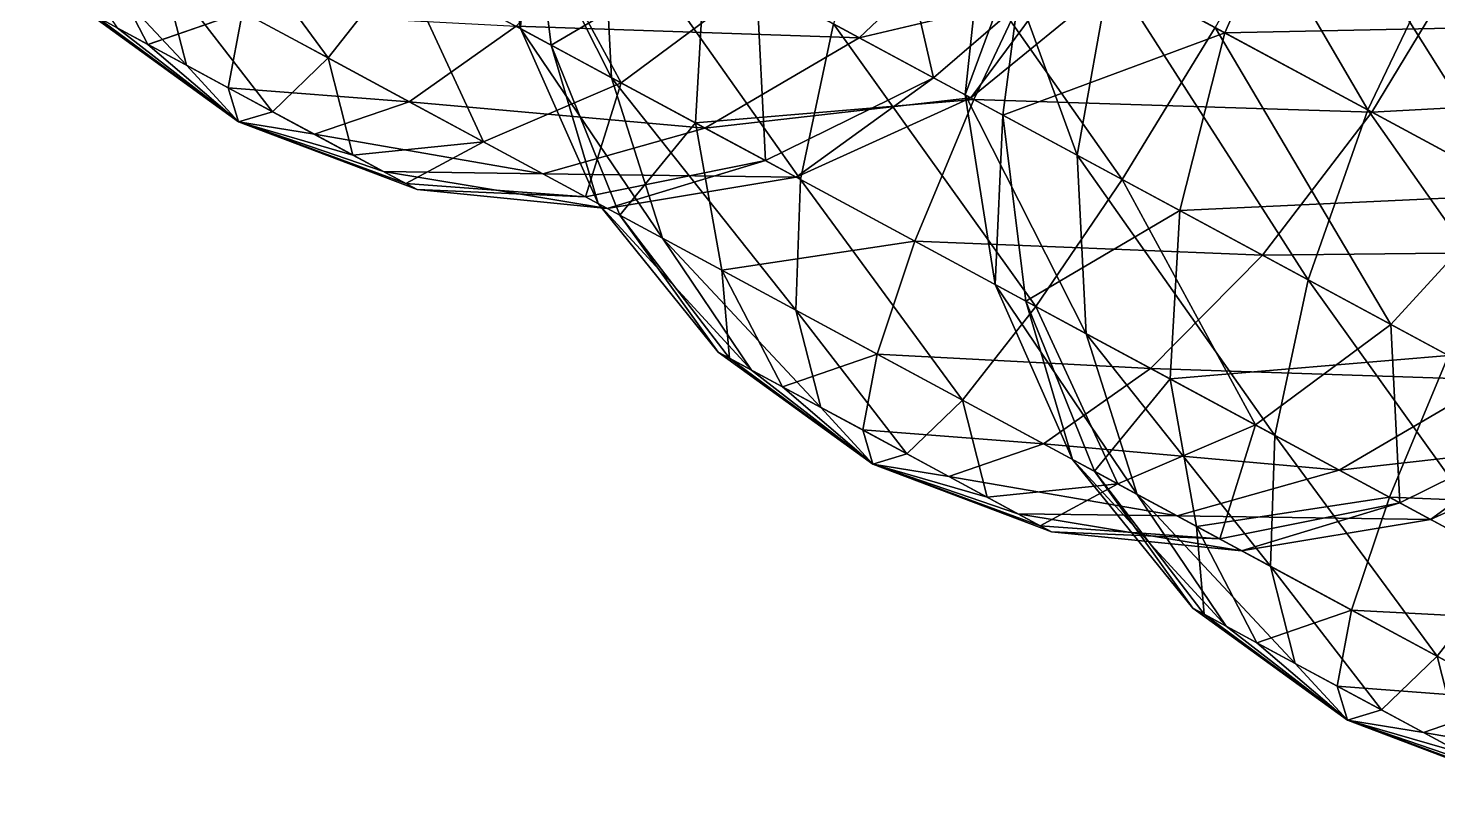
# Model space of a CAD drawing. Header units: metres. Extents: x -386 to 289, y -317 to 299.
# Drawn here: x -211.2 to -153.9, y -191.4 to -160.5 of the extents above; entities that cross this region are included whole.
import ezdxf

# ---------------------------------------------------------------- set-up
doc = ezdxf.new("R2010")
doc.units = ezdxf.units.M

msp = doc.modelspace()

# ---------------------------------------------------------------- linework, layer by layer
for points in [[(-155.53485, -146.76028, -181.12003), (-159.1033, -153.65758, -180.10672), (-146.48384, -160.46667, -186.06824), (-146.48373, -160.46657, -186.06813)], [(-155.53485, -146.76028, -181.12003), (-146.48384, -160.46667, -186.06824), (-143.34538, -153.33736, -186.8784), (-143.34528, -153.33725, -186.8783)], [(-164.2082, -150.9031, -359.83356), (-167.18227, -158.12114, -360.4569), (-156.69873, -163.77774, -351.34106), (-156.69862, -163.77763, -351.34097)], [(-164.2082, -150.9031, -359.83356), (-156.69873, -163.77774, -351.34106), (-153.35486, -156.75926, -350.39615), (-153.35475, -156.75916, -350.39606)], [(-205.57718, -152.68582, -621.9078), (-205.75519, -158.00706, -627.6511), (-198.97917, -161.66321, -626.64777), (-198.97906, -161.6631, -626.64764)], [(-205.57718, -152.68582, -621.9078), (-198.97917, -161.66321, -626.64777), (-195.99445, -157.85638, -620.4888), (-195.99434, -157.85628, -620.48865)], [(-192.49097, -152.6868, -615.7628), (-195.99445, -157.85638, -620.4888), (-187.07114, -162.67114, -624.7042), (-187.07103, -162.67104, -624.7041)], [(-192.49097, -152.6868, -615.7628), (-187.07114, -162.67114, -624.7042), (-181.5622, -158.58365, -620.92566), (-181.56209, -158.58354, -620.92554)], [(-190.84222, -153.57642, -219.75589), (-191.16298, -160.4633, -207.04851), (-192.37173, -152.75114, -206.42003), (-192.37163, -152.75104, -206.41992)], [(-192.37173, -152.75114, -206.42003), (-191.16298, -160.4633, -207.04851), (-187.45312, -162.46503, -196.9091), (-187.45302, -162.46492, -196.909)], [(-192.37173, -152.75114, -206.42003), (-187.45312, -162.46503, -196.9091), (-187.82812, -155.20274, -194.00186), (-187.82802, -155.20264, -194.00175)], [(-190.84222, -153.57642, -219.75589), (-189.91414, -161.13713, -217.9372), (-191.16298, -160.4633, -207.04851), (-191.16287, -160.4632, -207.0484)], [(-183.64944, -157.45743, -230.43611), (-189.91414, -161.13713, -217.9372), (-190.84222, -153.57642, -219.75589), (-190.84212, -153.57631, -219.75578)], [(-176.51802, -153.08386, -618.55035), (-181.5622, -158.58365, -620.92566), (-174.3694, -162.46468, -631.60583), (-174.3693, -162.46457, -631.6057)], [(-175.9992, -153.36378, -183.05844), (-178.42885, -160.27432, -185.82883), (-166.69244, -166.60693, -184.09088), (-166.69234, -166.60683, -184.09077)], [(-176.51802, -153.08386, -618.55035), (-174.3694, -162.46468, -631.60583), (-168.49551, -157.41257, -630.4626), (-168.4954, -157.41246, -630.46246)], [(-175.9992, -153.36378, -183.05844), (-166.69244, -166.60693, -184.09088), (-162.90897, -160.42691, -181.12003), (-162.90886, -160.4268, -181.11992)], [(-159.38309, -153.5066, -401.9042), (-162.52156, -160.63593, -401.09402), (-170.54407, -156.3072, -389.1818), (-170.54396, -156.3071, -389.1817)], [(-146.76363, -160.3157, -407.86572), (-162.52156, -160.63593, -401.09402), (-159.38309, -153.5066, -401.9042), (-159.38298, -153.5065, -401.9041)], [(-159.1033, -153.65758, -180.10672), (-162.90897, -160.42691, -181.12003), (-150.7195, -167.004, -186.8784), (-150.71939, -167.00389, -186.8783)], [(-159.1033, -153.65758, -180.10672), (-150.7195, -167.004, -186.8784), (-146.48384, -160.46667, -186.06824), (-146.48373, -160.46657, -186.06813)], [(-211.18185, -155.07898, -632.3699), (-207.5583, -160.4396, -636.78204), (-204.74925, -161.95529, -634.3394), (-204.74915, -161.95518, -634.3393)], [(-211.18185, -155.07898, -632.3699), (-204.74925, -161.95529, -634.3394), (-205.75519, -158.00706, -627.6511), (-205.75508, -158.00696, -627.651)], [(-187.82812, -155.20274, -194.00186), (-187.45312, -162.46503, -196.9091), (-179.77866, -166.60596, -190.23586), (-179.77855, -166.60585, -190.23575)], [(-187.82812, -155.20274, -194.00186), (-179.77866, -166.60596, -190.23586), (-178.42885, -160.27432, -185.82883), (-178.42874, -160.27422, -185.82872)], [(-177.38351, -160.83835, -657.3599), (-191.33374, -160.37115, -661.1259), (-186.78279, -155.76677, -665.53296), (-186.78268, -155.76666, -665.53284)], [(-171.85732, -155.59863, -659.1875), (-177.38351, -160.83835, -657.3599), (-186.78279, -155.76677, -665.53296), (-186.78268, -155.76666, -665.53284)], [(-166.78957, -158.33304, -645.3368), (-177.38351, -160.83835, -657.3599), (-171.85732, -155.59863, -659.1875), (-171.85721, -155.59853, -659.1874)], [(-170.54407, -156.3072, -389.1818), (-173.07126, -163.1651, -374.70264), (-172.25002, -155.38673, -374.30756), (-172.24991, -155.38663, -374.30746)], [(-172.25002, -155.38673, -374.30756), (-173.07126, -163.1651, -374.70264), (-168.52765, -165.6167, -362.2845), (-168.52754, -165.6166, -362.2844)], [(-172.25002, -155.38673, -374.30756), (-168.52765, -165.6167, -362.2845), (-167.18227, -158.12114, -360.4569), (-167.18216, -158.12103, -360.45682)], [(-202.45956, -159.78528, -656.3859), (-206.30946, -161.11343, -647.6707), (-208.7693, -156.38074, -653.4052), (-208.7692, -156.38063, -653.4051)], [(-208.7693, -156.38074, -653.4052), (-206.30946, -161.11343, -647.6707), (-208.45909, -159.95355, -644.4788), (-208.45898, -159.95345, -644.4787)], [(-170.54407, -156.3072, -389.1818), (-171.54175, -163.99037, -388.0385), (-173.07126, -163.1651, -374.70264), (-173.07115, -163.165, -374.70255)], [(-162.52156, -160.63593, -401.09402), (-171.54175, -163.99037, -388.0385), (-170.54407, -156.3072, -389.1818), (-170.54396, -156.3071, -389.1817)], [(-169.63257, -156.79904, -238.5698), (-172.72067, -163.35428, -235.59894), (-183.64944, -157.45743, -230.43611), (-183.64934, -157.45732, -230.436)], [(-156.54231, -163.86217, -236.63138), (-172.72067, -163.35428, -235.59894), (-169.63257, -156.79904, -238.5698), (-169.63246, -156.79893, -238.56969)], [(-152.51207, -157.21402, -237.5763), (-156.54231, -163.86217, -236.63138), (-169.63257, -156.79904, -238.5698), (-169.63246, -156.79893, -238.56969)], [(-153.35486, -156.75926, -350.39615), (-156.69873, -163.77774, -351.34106), (-143.60849, -170.84087, -349.40265), (-143.60838, -170.84076, -349.40256)], [(-183.64944, -157.45743, -230.43611), (-184.04126, -164.30597, -226.65756), (-189.91414, -161.13713, -217.9372), (-189.91403, -161.13702, -217.93709)], [(-172.72067, -163.35428, -235.59894), (-184.04126, -164.30597, -226.65756), (-183.64944, -157.45743, -230.43611), (-183.64934, -157.45732, -230.436)], [(-183.64944, -157.45743, -230.43611), (-183.64944, -157.45743, -230.43611), (-172.72067, -163.35428, -235.59894), (-172.72057, -163.35417, -235.59883)], [(-168.49551, -157.41257, -630.4626), (-174.3694, -162.46468, -631.60583), (-172.8399, -163.28995, -644.9417), (-172.8398, -163.28984, -644.9416)], [(-168.49551, -157.41257, -630.4626), (-172.8399, -163.28995, -644.9417), (-166.78957, -158.33304, -645.3368), (-166.78946, -158.33293, -645.3367)], [(-141.65874, -163.07018, -228.13889), (-156.54231, -163.86217, -236.63138), (-152.51207, -157.21402, -237.5763), (-152.51196, -157.21391, -237.57619)], [(-205.75519, -158.00706, -627.6511), (-204.74925, -161.95529, -634.3394), (-201.24173, -163.84784, -633.82), (-201.24162, -163.84773, -633.8199)], [(-205.75519, -158.00706, -627.6511), (-201.24173, -163.84784, -633.82), (-198.97917, -161.66321, -626.64777), (-198.97906, -161.6631, -626.64764)], [(-195.99445, -157.85638, -620.4888), (-198.97917, -161.66321, -626.64777), (-192.66943, -165.06775, -629.62854), (-192.66933, -165.06764, -629.6284)], [(-195.99445, -157.85638, -620.4888), (-192.66943, -165.06775, -629.62854), (-187.07114, -162.67114, -624.7042), (-187.07103, -162.67104, -624.7041)], [(-167.18227, -158.12114, -360.4569), (-168.52765, -165.6167, -362.2845), (-159.12837, -170.68828, -354.11145), (-159.12827, -170.68817, -354.11136)], [(-167.18227, -158.12114, -360.4569), (-159.12837, -170.68828, -354.11145), (-156.69873, -163.77774, -351.34106), (-156.69862, -163.77763, -351.34097)], [(-181.5622, -158.58365, -620.92566), (-187.07114, -162.67114, -624.7042), (-181.19826, -165.83997, -633.42456), (-181.19815, -165.83986, -633.42444)], [(-181.5622, -158.58365, -620.92566), (-181.19826, -165.83997, -633.42456), (-174.3694, -162.46468, -631.60583), (-174.3693, -162.46457, -631.6057)], [(-166.78957, -158.33304, -645.3368), (-172.8399, -163.28995, -644.9417), (-177.38351, -160.83835, -657.3599), (-177.3834, -160.83824, -657.3598)], [(-208.45909, -159.95355, -644.4788), (-202.62793, -164.26143, -641.51685), (-208.9162, -159.70692, -640.4933), (-208.91609, -159.70682, -640.49316)], [(-208.9162, -159.70692, -640.4933), (-202.62793, -164.26143, -641.51685), (-207.5583, -160.4396, -636.78204), (-207.5582, -160.4395, -636.7819)], [(-202.45956, -159.78528, -656.3859), (-203.0433, -162.87576, -649.2137), (-206.30946, -161.11343, -647.6707), (-206.30936, -161.11333, -647.6706)], [(-195.68355, -163.44142, -655.38257), (-203.0433, -162.87576, -649.2137), (-202.45956, -159.78528, -656.3859), (-202.45946, -159.78517, -656.3858)], [(-191.33374, -160.37115, -661.1259), (-195.68355, -163.44142, -655.38257), (-202.45956, -159.78528, -656.3859), (-202.45946, -159.78517, -656.3858)], [(-206.30946, -161.11343, -647.6707), (-202.62793, -164.26143, -641.51685), (-208.45909, -159.95355, -644.4788), (-208.45898, -159.95345, -644.4787)], [(-207.5583, -160.4396, -636.78204), (-202.62793, -164.26143, -641.51685), (-204.74925, -161.95529, -634.3394), (-204.74915, -161.95518, -634.3393)], [(-183.65927, -164.51208, -654.45264), (-195.68355, -163.44142, -655.38257), (-191.33374, -160.37115, -661.1259), (-191.33363, -160.37105, -661.1258)], [(-177.38351, -160.83835, -657.3599), (-183.65927, -164.51208, -654.45264), (-191.33374, -160.37115, -661.1259), (-191.33363, -160.37105, -661.1258)], [(-189.91414, -161.13713, -217.9372), (-188.00659, -167.5837, -207.86755), (-191.16298, -160.4633, -207.04851), (-191.16287, -160.4632, -207.0484)], [(-191.16298, -160.4633, -207.04851), (-188.00659, -167.5837, -207.86755), (-185.38333, -168.99911, -200.69792), (-185.38322, -168.99901, -200.69781)], [(-191.16298, -160.4633, -207.04851), (-185.38333, -168.99911, -200.69792), (-187.45312, -162.46503, -196.9091), (-187.45302, -162.46492, -196.909)], [(-178.42885, -160.27432, -185.82883), (-179.77866, -166.60596, -190.23586), (-170.19592, -171.77652, -188.81683), (-170.19582, -171.77641, -188.81673)], [(-178.42885, -160.27432, -185.82883), (-170.19592, -171.77652, -188.81683), (-166.69244, -166.60693, -184.09088), (-166.69234, -166.60683, -184.09077)], [(-162.90897, -160.42691, -181.12003), (-166.69244, -166.60693, -184.09088), (-155.76367, -172.50378, -189.25371), (-155.76357, -172.50368, -189.2536)], [(-162.90897, -160.42691, -181.12003), (-155.76367, -172.50378, -189.25371), (-150.7195, -167.004, -186.8784), (-150.71939, -167.00389, -186.8783)], [(-146.76363, -160.3157, -407.86572), (-150.33209, -167.213, -406.85242), (-162.52156, -160.63593, -401.09402), (-162.52145, -160.63582, -401.09393)], [(-172.8399, -163.28995, -644.9417), (-183.65927, -164.51208, -654.45264), (-177.38351, -160.83835, -657.3599), (-177.3834, -160.83824, -657.3598)], [(-162.52156, -160.63593, -401.09402), (-164.34897, -167.87138, -398.71875), (-171.54175, -163.99037, -388.0385), (-171.54164, -163.99026, -388.03842)], [(-150.33209, -167.213, -406.85242), (-164.34897, -167.87138, -398.71875), (-162.52156, -160.63593, -401.09402), (-162.52145, -160.63582, -401.09393)], [(-162.52156, -160.63593, -401.09402), (-162.52156, -160.63593, -401.09402), (-150.33209, -167.213, -406.85242), (-150.33199, -167.21289, -406.85233)], [(-203.0433, -162.87576, -649.2137), (-202.62793, -164.26143, -641.51685), (-206.30946, -161.11343, -647.6707), (-206.30936, -161.11333, -647.6706)], [(-184.04126, -164.30597, -226.65756), (-187.12354, -168.06017, -215.56702), (-189.91414, -161.13713, -217.9372), (-189.91403, -161.13702, -217.93709)], [(-189.91414, -161.13713, -217.9372), (-187.12354, -168.06017, -215.56702), (-188.00659, -167.5837, -207.86755), (-188.00648, -167.58359, -207.86745)], [(-204.74925, -161.95529, -634.3394), (-202.62793, -164.26143, -641.51685), (-201.24173, -163.84784, -633.82), (-201.24162, -163.84773, -633.8199)], [(-198.97917, -161.66321, -626.64777), (-201.24173, -163.84784, -633.82), (-197.97557, -165.61017, -635.363), (-197.97546, -165.61006, -635.36285)], [(-198.97917, -161.66321, -626.64777), (-197.97557, -165.61017, -635.363), (-192.66943, -165.06775, -629.62854), (-192.66933, -165.06764, -629.6284)], [(-187.07114, -162.67114, -624.7042), (-192.66943, -165.06775, -629.62854), (-188.51668, -167.30846, -635.79474), (-188.51657, -167.30835, -635.7946)], [(-187.07114, -162.67114, -624.7042), (-188.51668, -167.30846, -635.79474), (-181.19826, -165.83997, -633.42456), (-181.19815, -165.83986, -633.42444)], [(-187.45312, -162.46503, -196.9091), (-185.38333, -168.99911, -200.69792), (-179.95667, -171.9272, -195.97922), (-179.95656, -171.9271, -195.97911)], [(-187.45312, -162.46503, -196.9091), (-179.95667, -171.9272, -195.97922), (-179.77866, -166.60596, -190.23586), (-179.77855, -166.60585, -190.23575)], [(-174.3694, -162.46468, -631.60583), (-181.19826, -165.83997, -633.42456), (-179.94942, -166.51381, -644.31323), (-179.94931, -166.5137, -644.3131)], [(-174.3694, -162.46468, -631.60583), (-179.94942, -166.51381, -644.31323), (-172.8399, -163.28995, -644.9417), (-172.8398, -163.28984, -644.9416)], [(-199.53578, -164.76831, -648.6943), (-202.62793, -164.26143, -641.51685), (-203.0433, -162.87576, -649.2137), (-203.0432, -162.87566, -649.21356)], [(-195.68355, -163.44142, -655.38257), (-199.53578, -164.76831, -648.6943), (-203.0433, -162.87576, -649.2137), (-203.0432, -162.87566, -649.21356)], [(-172.72067, -163.35428, -235.59894), (-175.11795, -169.12073, -230.87299), (-184.04126, -164.30597, -226.65756), (-184.04115, -164.30586, -226.65746)], [(-172.8399, -163.28995, -644.9417), (-179.94942, -166.51381, -644.31323), (-183.65927, -164.51208, -654.45264), (-183.65916, -164.51198, -654.4525)], [(-160.98427, -169.6869, -233.861), (-175.11795, -169.12073, -230.87299), (-172.72067, -163.35428, -235.59894), (-172.72057, -163.35417, -235.59883)], [(-171.54175, -163.99037, -388.0385), (-171.8625, -170.87726, -375.33112), (-173.07126, -163.1651, -374.70264), (-173.07115, -163.165, -374.70255)], [(-173.07126, -163.1651, -374.70264), (-171.8625, -170.87726, -375.33112), (-168.15265, -172.87898, -365.19174), (-168.15254, -172.87888, -365.19165)], [(-173.07126, -163.1651, -374.70264), (-168.15265, -172.87898, -365.19174), (-168.52765, -165.6167, -362.2845), (-168.52754, -165.6166, -362.2844)], [(-156.54231, -163.86217, -236.63138), (-160.98427, -169.6869, -233.861), (-172.72067, -163.35428, -235.59894), (-172.72057, -163.35417, -235.59883)], [(-141.65874, -163.07018, -228.13889), (-146.05879, -169.51877, -227.51553), (-156.54231, -163.86217, -236.63138), (-156.5422, -163.86206, -236.63127)], [(-201.24173, -163.84784, -633.82), (-202.62793, -164.26143, -641.51685), (-197.97557, -165.61017, -635.363), (-197.97546, -165.61006, -635.36285)], [(-190.25688, -166.36949, -650.6638), (-199.53578, -164.76831, -648.6943), (-195.68355, -163.44142, -655.38257), (-195.68344, -163.44131, -655.38245)], [(-183.65927, -164.51208, -654.45264), (-190.25688, -166.36949, -650.6638), (-195.68355, -163.44142, -655.38257), (-195.68344, -163.44131, -655.38245)], [(-146.05879, -169.51877, -227.51553), (-160.98427, -169.6869, -233.861), (-156.54231, -163.86217, -236.63138), (-156.5422, -163.86206, -236.63127)], [(-156.69873, -163.77774, -351.34106), (-159.12837, -170.68828, -354.11145), (-147.39197, -177.02089, -352.3735), (-147.39186, -177.02078, -352.3734)], [(-156.69873, -163.77774, -351.34106), (-147.39197, -177.02089, -352.3735), (-143.60849, -170.84087, -349.40265), (-143.60838, -170.84076, -349.40256)], [(-197.97557, -165.61017, -635.363), (-202.62793, -164.26143, -641.51685), (-195.82594, -166.77005, -638.5549), (-195.82584, -166.76994, -638.55475)], [(-195.82594, -166.77005, -638.5549), (-202.62793, -164.26143, -641.51685), (-195.36884, -167.01668, -642.5404), (-195.36873, -167.01657, -642.5403)], [(-195.36884, -167.01668, -642.5404), (-202.62793, -164.26143, -641.51685), (-196.72673, -166.284, -646.25165), (-196.72662, -166.28389, -646.2515)], [(-196.72673, -166.284, -646.25165), (-202.62793, -164.26143, -641.51685), (-199.53578, -164.76831, -648.6943), (-199.53568, -164.7682, -648.69415)], [(-179.94942, -166.51381, -644.31323), (-190.25688, -166.36949, -650.6638), (-183.65927, -164.51208, -654.45264), (-183.65916, -164.51198, -654.4525)], [(-184.04126, -164.30597, -226.65756), (-182.97078, -170.30087, -221.73325), (-187.12354, -168.06017, -215.56702), (-187.12343, -168.06006, -215.56691)], [(-175.11795, -169.12073, -230.87299), (-182.97078, -170.30087, -221.73325), (-184.04126, -164.30597, -226.65756), (-184.04115, -164.30586, -226.65746)], [(-184.04126, -164.30597, -226.65756), (-184.04126, -164.30597, -226.65756), (-175.11795, -169.12073, -230.87299), (-175.11784, -169.12062, -230.87288)], [(-171.54175, -163.99037, -388.0385), (-170.61366, -171.55109, -386.21982), (-171.8625, -170.87726, -375.33112), (-171.8624, -170.87715, -375.33102)], [(-164.34897, -167.87138, -398.71875), (-170.61366, -171.55109, -386.21982), (-171.54175, -163.99037, -388.0385), (-171.54164, -163.99026, -388.03842)], [(-190.25688, -166.36949, -650.6638), (-196.72673, -166.284, -646.25165), (-199.53578, -164.76831, -648.6943), (-199.53568, -164.7682, -648.69415)], [(-192.66943, -165.06775, -629.62854), (-197.97557, -165.61017, -635.363), (-195.82594, -166.77005, -638.5549), (-195.82584, -166.76994, -638.55475)], [(-192.66943, -165.06775, -629.62854), (-195.82594, -166.77005, -638.5549), (-188.51668, -167.30846, -635.79474), (-188.51657, -167.30835, -635.7946)], [(-168.52765, -165.6167, -362.2845), (-168.15265, -172.87898, -365.19174), (-160.47818, -177.01991, -358.5185), (-160.47807, -177.0198, -358.5184)], [(-168.52765, -165.6167, -362.2845), (-160.47818, -177.01991, -358.5185), (-159.12837, -170.68828, -354.11145), (-159.12827, -170.68817, -354.11136)], [(-181.19826, -165.83997, -633.42456), (-188.51668, -167.30846, -635.79474), (-187.63362, -167.78493, -643.4942), (-187.63351, -167.78482, -643.4941)], [(-181.19826, -165.83997, -633.42456), (-187.63362, -167.78493, -643.4942), (-179.94942, -166.51381, -644.31323), (-179.94931, -166.5137, -644.3131)], [(-187.63362, -167.78493, -643.4942), (-195.36884, -167.01668, -642.5404), (-196.72673, -166.284, -646.25165), (-196.72662, -166.28389, -646.2515)], [(-187.63362, -167.78493, -643.4942), (-196.72673, -166.284, -646.25165), (-190.25688, -166.36949, -650.6638), (-190.25677, -166.36938, -650.6637)], [(-188.51668, -167.30846, -635.79474), (-195.82594, -166.77005, -638.5549), (-195.36884, -167.01668, -642.5404), (-195.36873, -167.01657, -642.5403)], [(-179.94942, -166.51381, -644.31323), (-187.63362, -167.78493, -643.4942), (-190.25688, -166.36949, -650.6638), (-190.25677, -166.36938, -650.6637)], [(-179.77866, -166.60596, -190.23586), (-179.95667, -171.9272, -195.97922), (-173.18065, -175.58334, -194.97581), (-173.18054, -175.58324, -194.97571)], [(-179.77866, -166.60596, -190.23586), (-173.18065, -175.58334, -194.97581), (-170.19592, -171.77652, -188.81683), (-170.19582, -171.77641, -188.81673)], [(-166.69244, -166.60693, -184.09088), (-170.19592, -171.77652, -188.81683), (-161.27261, -176.59128, -193.03226), (-161.2725, -176.59117, -193.03215)], [(-166.69244, -166.60693, -184.09088), (-161.27261, -176.59128, -193.03226), (-155.76367, -172.50378, -189.25371), (-155.76357, -172.50368, -189.2536)], [(-188.51668, -167.30846, -635.79474), (-195.36884, -167.01668, -642.5404), (-187.63362, -167.78493, -643.4942), (-187.63351, -167.78482, -643.4941)], [(-150.33209, -167.213, -406.85242), (-153.4202, -173.76823, -403.88156), (-164.34897, -167.87138, -398.71875), (-164.34886, -167.87128, -398.71866)], [(-150.7195, -167.004, -186.8784), (-155.76367, -172.50378, -189.25371), (-148.57088, -176.38481, -199.93393), (-148.57077, -176.3847, -199.93382)], [(-187.12354, -168.06017, -215.56702), (-183.11768, -173.62706, -208.82135), (-188.00659, -167.5837, -207.86755), (-188.00648, -167.58359, -207.86745)], [(-188.00659, -167.5837, -207.86755), (-183.11768, -173.62706, -208.82135), (-181.75978, -174.35974, -205.11008), (-181.75967, -174.35963, -205.10997)], [(-188.00659, -167.5837, -207.86755), (-181.75978, -174.35974, -205.11008), (-185.38333, -168.99911, -200.69792), (-185.38322, -168.99901, -200.69781)], [(-164.34897, -167.87138, -398.71875), (-164.74078, -174.71992, -394.9402), (-170.61366, -171.55109, -386.21982), (-170.61356, -171.55098, -386.21973)], [(-153.4202, -173.76823, -403.88156), (-164.74078, -174.71992, -394.9402), (-164.34897, -167.87138, -398.71875), (-164.34886, -167.87128, -398.71866)], [(-164.34897, -167.87138, -398.71875), (-164.34897, -167.87138, -398.71875), (-153.4202, -173.76823, -403.88156), (-153.42009, -173.76813, -403.88147)], [(-182.97078, -170.30087, -221.73325), (-182.66057, -173.87369, -212.80688), (-187.12354, -168.06017, -215.56702), (-187.12343, -168.06006, -215.56691)], [(-187.12354, -168.06017, -215.56702), (-182.66057, -173.87369, -212.80688), (-183.11768, -173.62706, -208.82135), (-183.11757, -173.62695, -208.82124)], [(-185.38333, -168.99911, -200.69792), (-181.75978, -174.35974, -205.11008), (-178.95073, -175.87543, -202.6675), (-178.95062, -175.87532, -202.66739)], [(-185.38333, -168.99911, -200.69792), (-178.95073, -175.87543, -202.6675), (-179.95667, -171.9272, -195.97922), (-179.95656, -171.9271, -195.97911)], [(-175.11795, -169.12073, -230.87299), (-176.66104, -173.70541, -224.714), (-182.97078, -170.30087, -221.73325), (-182.97067, -170.30077, -221.73314)], [(-165.53522, -174.29129, -229.45396), (-176.66104, -173.70541, -224.714), (-175.11795, -169.12073, -230.87299), (-175.11784, -169.12062, -230.87288)], [(-160.98427, -169.6869, -233.861), (-165.53522, -174.29129, -229.45396), (-175.11795, -169.12073, -230.87299), (-175.11784, -169.12062, -230.87288)], [(-151.58499, -174.75848, -225.68796), (-165.53522, -174.29129, -229.45396), (-160.98427, -169.6869, -233.861), (-160.98416, -169.6868, -233.86089)], [(-146.05879, -169.51877, -227.51553), (-151.58499, -174.75848, -225.68796), (-160.98427, -169.6869, -233.861), (-160.98416, -169.6868, -233.86089)], [(-176.66104, -173.70541, -224.714), (-180.51094, -175.03357, -215.99876), (-182.97078, -170.30087, -221.73325), (-182.97067, -170.30077, -221.73314)], [(-182.97078, -170.30087, -221.73325), (-180.51094, -175.03357, -215.99876), (-182.66057, -173.87369, -212.80688), (-182.66046, -173.87358, -212.80678)], [(-182.97078, -170.30087, -221.73325), (-182.97078, -170.30087, -221.73325), (-176.66104, -173.70541, -224.714), (-176.66093, -173.7053, -224.7139)], [(-159.12837, -170.68828, -354.11145), (-160.47818, -177.01991, -358.5185), (-150.89545, -182.19048, -357.09946), (-150.89534, -182.19037, -357.09937)], [(-159.12837, -170.68828, -354.11145), (-150.89545, -182.19048, -357.09946), (-147.39197, -177.02089, -352.3735), (-147.39186, -177.02078, -352.3734)], [(-170.61366, -171.55109, -386.21982), (-168.70612, -177.99765, -376.15018), (-171.8625, -170.87726, -375.33112), (-171.8624, -170.87715, -375.33102)], [(-171.8625, -170.87726, -375.33112), (-168.70612, -177.99765, -376.15018), (-166.08286, -179.41309, -368.98053), (-166.08275, -179.41298, -368.98044)], [(-171.8625, -170.87726, -375.33112), (-166.08286, -179.41309, -368.98053), (-168.15265, -172.87898, -365.19174), (-168.15254, -172.87888, -365.19165)], [(-179.95667, -171.9272, -195.97922), (-178.95073, -175.87543, -202.6675), (-175.4432, -177.76797, -202.1481), (-175.4431, -177.76787, -202.148)], [(-179.95667, -171.9272, -195.97922), (-175.4432, -177.76797, -202.1481), (-173.18065, -175.58334, -194.97581), (-173.18054, -175.58324, -194.97571)], [(-170.19592, -171.77652, -188.81683), (-173.18065, -175.58334, -194.97581), (-166.87091, -178.98788, -197.95657), (-166.8708, -178.98778, -197.95647)], [(-164.74078, -174.71992, -394.9402), (-167.82306, -178.47412, -383.84964), (-170.61366, -171.55109, -386.21982), (-170.61356, -171.55098, -386.21973)], [(-170.61366, -171.55109, -386.21982), (-167.82306, -178.47412, -383.84964), (-168.70612, -177.99765, -376.15018), (-168.70601, -177.99754, -376.1501)], [(-170.19592, -171.77652, -188.81683), (-166.87091, -178.98788, -197.95657), (-161.27261, -176.59128, -193.03226), (-161.2725, -176.59117, -193.03215)], [(-155.76367, -172.50378, -189.25371), (-161.27261, -176.59128, -193.03226), (-155.39973, -179.7601, -201.75262), (-155.39963, -179.76, -201.75252)], [(-155.76367, -172.50378, -189.25371), (-155.39973, -179.7601, -201.75262), (-148.57088, -176.38481, -199.93393), (-148.57077, -176.3847, -199.93382)], [(-168.15265, -172.87898, -365.19174), (-166.08286, -179.41309, -368.98053), (-160.65619, -182.34116, -364.26184), (-160.65608, -182.34105, -364.26175)], [(-168.15265, -172.87898, -365.19174), (-160.65619, -182.34116, -364.26184), (-160.47818, -177.01991, -358.5185), (-160.47807, -177.0198, -358.5184)], [(-182.66057, -173.87369, -212.80688), (-176.8294, -178.18156, -209.84491), (-183.11768, -173.62706, -208.82135), (-183.11757, -173.62695, -208.82124)], [(-183.11768, -173.62706, -208.82135), (-176.8294, -178.18156, -209.84491), (-181.75978, -174.35974, -205.11008), (-181.75967, -174.35963, -205.10997)], [(-180.51094, -175.03357, -215.99876), (-176.8294, -178.18156, -209.84491), (-182.66057, -173.87369, -212.80688), (-182.66046, -173.87358, -212.80678)], [(-176.66104, -173.70541, -224.714), (-177.24478, -176.7959, -217.54172), (-180.51094, -175.03357, -215.99876), (-180.51083, -175.03346, -215.99866)], [(-169.88503, -177.36156, -223.7106), (-177.24478, -176.7959, -217.54172), (-176.66104, -173.70541, -224.714), (-176.66093, -173.7053, -224.7139)], [(-165.53522, -174.29129, -229.45396), (-169.88503, -177.36156, -223.7106), (-176.66104, -173.70541, -224.714), (-176.66093, -173.7053, -224.7139)], [(-153.4202, -173.76823, -403.88156), (-155.81747, -179.53468, -399.1556), (-164.74078, -174.71992, -394.9402), (-164.74068, -174.71982, -394.9401)], [(-141.68379, -180.10086, -402.14362), (-155.81747, -179.53468, -399.1556), (-153.4202, -173.76823, -403.88156), (-153.42009, -173.76813, -403.88147)], [(-181.75978, -174.35974, -205.11008), (-176.8294, -178.18156, -209.84491), (-178.95073, -175.87543, -202.6675), (-178.95062, -175.87532, -202.66739)], [(-157.86075, -178.43222, -222.7807), (-169.88503, -177.36156, -223.7106), (-165.53522, -174.29129, -229.45396), (-165.53511, -174.29118, -229.45386)], [(-164.74078, -174.71992, -394.9402), (-163.6703, -180.71483, -390.01587), (-167.82306, -178.47412, -383.84964), (-167.82295, -178.47401, -383.84955)], [(-151.58499, -174.75848, -225.68796), (-157.86075, -178.43222, -222.7807), (-165.53522, -174.29129, -229.45396), (-165.53511, -174.29118, -229.45386)], [(-155.81747, -179.53468, -399.1556), (-163.6703, -180.71483, -390.01587), (-164.74078, -174.71992, -394.9402), (-164.74068, -174.71982, -394.9401)], [(-164.74078, -174.71992, -394.9402), (-164.74078, -174.71992, -394.9402), (-155.81747, -179.53468, -399.1556), (-155.81737, -179.53458, -399.15552)], [(-147.04138, -177.21008, -213.26979), (-157.86075, -178.43222, -222.7807), (-151.58499, -174.75848, -225.68796), (-151.58488, -174.75838, -225.68785)], [(-177.24478, -176.7959, -217.54172), (-176.8294, -178.18156, -209.84491), (-180.51094, -175.03357, -215.99876), (-180.51083, -175.03346, -215.99866)], [(-178.95073, -175.87543, -202.6675), (-176.8294, -178.18156, -209.84491), (-175.4432, -177.76797, -202.1481), (-175.4431, -177.76787, -202.148)], [(-173.18065, -175.58334, -194.97581), (-175.4432, -177.76797, -202.1481), (-172.17705, -179.5303, -203.69106), (-172.17694, -179.5302, -203.69095)], [(-173.18065, -175.58334, -194.97581), (-172.17705, -179.5303, -203.69106), (-166.87091, -178.98788, -197.95657), (-166.8708, -178.98778, -197.95647)], [(-148.57088, -176.38481, -199.93393), (-155.39973, -179.7601, -201.75262), (-154.1509, -180.43394, -212.64131), (-154.15079, -180.43384, -212.6412)], [(-148.57088, -176.38481, -199.93393), (-154.1509, -180.43394, -212.64131), (-147.04138, -177.21008, -213.26979), (-147.04128, -177.20998, -213.26968)], [(-173.73726, -178.68845, -217.02232), (-176.8294, -178.18156, -209.84491), (-177.24478, -176.7959, -217.54172), (-177.24467, -176.79579, -217.54161)], [(-169.88503, -177.36156, -223.7106), (-173.73726, -178.68845, -217.02232), (-177.24478, -176.7959, -217.54172), (-177.24467, -176.79579, -217.54161)], [(-161.27261, -176.59128, -193.03226), (-166.87091, -178.98788, -197.95657), (-162.71815, -181.22859, -204.1228), (-162.71805, -181.22849, -204.1227)], [(-161.27261, -176.59128, -193.03226), (-162.71815, -181.22859, -204.1228), (-155.39973, -179.7601, -201.75262), (-155.39963, -179.76, -201.75252)], [(-160.47818, -177.01991, -358.5185), (-160.65619, -182.34116, -364.26184), (-153.88017, -185.9973, -363.25842), (-153.88007, -185.9972, -363.25833)], [(-160.47818, -177.01991, -358.5185), (-153.88017, -185.9973, -363.25842), (-150.89545, -182.19048, -357.09946), (-150.89534, -182.19037, -357.09937)], [(-164.45836, -180.28963, -218.9919), (-173.73726, -178.68845, -217.02232), (-169.88503, -177.36156, -223.7106), (-169.88492, -177.36145, -223.7105)], [(-157.86075, -178.43222, -222.7807), (-164.45836, -180.28963, -218.9919), (-169.88503, -177.36156, -223.7106), (-169.88492, -177.36145, -223.7105)], [(-147.04138, -177.21008, -213.26979), (-154.1509, -180.43394, -212.64131), (-157.86075, -178.43222, -222.7807), (-157.86064, -178.43211, -222.7806)], [(-175.4432, -177.76797, -202.1481), (-176.8294, -178.18156, -209.84491), (-172.17705, -179.5303, -203.69106), (-172.17694, -179.5302, -203.69095)], [(-172.17705, -179.5303, -203.69106), (-176.8294, -178.18156, -209.84491), (-170.02742, -180.69019, -206.88293), (-170.02731, -180.69008, -206.88283)], [(-170.02742, -180.69019, -206.88293), (-176.8294, -178.18156, -209.84491), (-169.57031, -180.93681, -210.86847), (-169.5702, -180.9367, -210.86836)], [(-169.57031, -180.93681, -210.86847), (-176.8294, -178.18156, -209.84491), (-170.9282, -180.20413, -214.57974), (-170.9281, -180.20403, -214.57964)], [(-170.9282, -180.20413, -214.57974), (-176.8294, -178.18156, -209.84491), (-173.73726, -178.68845, -217.02232), (-173.73715, -178.68834, -217.02222)], [(-167.82306, -178.47412, -383.84964), (-163.8172, -184.04102, -377.10397), (-168.70612, -177.99765, -376.15018), (-168.70601, -177.99754, -376.1501)], [(-168.70612, -177.99765, -376.15018), (-163.8172, -184.04102, -377.10397), (-162.4593, -184.7737, -373.3927), (-162.4592, -184.77359, -373.3926)], [(-168.70612, -177.99765, -376.15018), (-162.4593, -184.7737, -373.3927), (-166.08286, -179.41309, -368.98053), (-166.08275, -179.41298, -368.98044)], [(-164.45836, -180.28963, -218.9919), (-170.9282, -180.20413, -214.57974), (-173.73726, -178.68845, -217.02232), (-173.73715, -178.68834, -217.02222)], [(-163.6703, -180.71483, -390.01587), (-163.36009, -184.28766, -381.0895), (-167.82306, -178.47412, -383.84964), (-167.82295, -178.47401, -383.84955)], [(-167.82306, -178.47412, -383.84964), (-163.36009, -184.28766, -381.0895), (-163.8172, -184.04102, -377.10397), (-163.8171, -184.04091, -377.10388)], [(-154.1509, -180.43394, -212.64131), (-164.45836, -180.28963, -218.9919), (-157.86075, -178.43222, -222.7807), (-157.86064, -178.43211, -222.7806)], [(-166.87091, -178.98788, -197.95657), (-172.17705, -179.5303, -203.69106), (-170.02742, -180.69019, -206.88293), (-170.02731, -180.69008, -206.88283)], [(-166.87091, -178.98788, -197.95657), (-170.02742, -180.69019, -206.88293), (-162.71815, -181.22859, -204.1228), (-162.71805, -181.22849, -204.1227)], [(-166.08286, -179.41309, -368.98053), (-162.4593, -184.7737, -373.3927), (-159.65025, -186.28938, -370.95013), (-159.65015, -186.28928, -370.95004)], [(-166.08286, -179.41309, -368.98053), (-159.65025, -186.28938, -370.95013), (-160.65619, -182.34116, -364.26184), (-160.65608, -182.34105, -364.26175)], [(-155.81747, -179.53468, -399.1556), (-157.36057, -184.11937, -392.99664), (-163.6703, -180.71483, -390.01587), (-163.6702, -180.71472, -390.01578)], [(-155.39973, -179.7601, -201.75262), (-162.71815, -181.22859, -204.1228), (-161.8351, -181.70506, -211.82227), (-161.83499, -181.70496, -211.82216)], [(-155.39973, -179.7601, -201.75262), (-161.8351, -181.70506, -211.82227), (-154.1509, -180.43394, -212.64131), (-154.15079, -180.43384, -212.6412)], [(-146.23474, -184.70526, -397.73657), (-157.36057, -184.11937, -392.99664), (-155.81747, -179.53468, -399.1556), (-155.81737, -179.53458, -399.15552)], [(-141.68379, -180.10086, -402.14362), (-146.23474, -184.70526, -397.73657), (-155.81747, -179.53468, -399.1556), (-155.81737, -179.53458, -399.15552)], [(-161.8351, -181.70506, -211.82227), (-169.57031, -180.93681, -210.86847), (-170.9282, -180.20413, -214.57974), (-170.9281, -180.20403, -214.57964)], [(-161.8351, -181.70506, -211.82227), (-170.9282, -180.20413, -214.57974), (-164.45836, -180.28963, -218.9919), (-164.45825, -180.28952, -218.99179)], [(-154.1509, -180.43394, -212.64131), (-161.8351, -181.70506, -211.82227), (-164.45836, -180.28963, -218.9919), (-164.45825, -180.28952, -218.99179)], [(-162.71815, -181.22859, -204.1228), (-170.02742, -180.69019, -206.88293), (-169.57031, -180.93681, -210.86847), (-169.5702, -180.9367, -210.86836)], [(-162.71815, -181.22859, -204.1228), (-169.57031, -180.93681, -210.86847), (-161.8351, -181.70506, -211.82227), (-161.83499, -181.70496, -211.82216)], [(-157.36057, -184.11937, -392.99664), (-161.21046, -185.44753, -384.2814), (-163.6703, -180.71483, -390.01587), (-163.6702, -180.71472, -390.01578)], [(-163.6703, -180.71483, -390.01587), (-161.21046, -185.44753, -384.2814), (-163.36009, -184.28766, -381.0895), (-163.35999, -184.28755, -381.08942)], [(-163.6703, -180.71483, -390.01587), (-163.6703, -180.71483, -390.01587), (-157.36057, -184.11937, -392.99664), (-157.36046, -184.11926, -392.99655)], [(-150.89545, -182.19048, -357.09946), (-153.88017, -185.9973, -363.25842), (-147.57043, -189.40184, -366.2392), (-147.57033, -189.40173, -366.2391)], [(-160.65619, -182.34116, -364.26184), (-159.65025, -186.28938, -370.95013), (-156.14273, -188.18193, -370.43073), (-156.14262, -188.18182, -370.43063)], [(-160.65619, -182.34116, -364.26184), (-156.14273, -188.18193, -370.43073), (-153.88017, -185.9973, -363.25842), (-153.88007, -185.9972, -363.25833)], [(-163.36009, -184.28766, -381.0895), (-157.52893, -188.59552, -378.12753), (-163.8172, -184.04102, -377.10397), (-163.8171, -184.04091, -377.10388)], [(-163.8172, -184.04102, -377.10397), (-157.52893, -188.59552, -378.12753), (-162.4593, -184.7737, -373.3927), (-162.4592, -184.77359, -373.3926)], [(-161.21046, -185.44753, -384.2814), (-157.52893, -188.59552, -378.12753), (-163.36009, -184.28766, -381.0895), (-163.35999, -184.28755, -381.08942)], [(-157.36057, -184.11937, -392.99664), (-157.9443, -187.20985, -385.82434), (-161.21046, -185.44753, -384.2814), (-161.21036, -185.44742, -384.2813)], [(-150.58455, -187.77551, -391.99323), (-157.9443, -187.20985, -385.82434), (-157.36057, -184.11937, -392.99664), (-157.36046, -184.11926, -392.99655)], [(-146.23474, -184.70526, -397.73657), (-150.58455, -187.77551, -391.99323), (-157.36057, -184.11937, -392.99664), (-157.36046, -184.11926, -392.99655)], [(-162.4593, -184.7737, -373.3927), (-157.52893, -188.59552, -378.12753), (-159.65025, -186.28938, -370.95013), (-159.65015, -186.28928, -370.95004)], [(-157.9443, -187.20985, -385.82434), (-157.52893, -188.59552, -378.12753), (-161.21046, -185.44753, -384.2814), (-161.21036, -185.44742, -384.2813)], [(-159.65025, -186.28938, -370.95013), (-157.52893, -188.59552, -378.12753), (-156.14273, -188.18193, -370.43073), (-156.14262, -188.18182, -370.43063)], [(-153.88017, -185.9973, -363.25842), (-156.14273, -188.18193, -370.43073), (-152.87657, -189.94426, -371.97366), (-152.87646, -189.94415, -371.97357)], [(-153.88017, -185.9973, -363.25842), (-152.87657, -189.94426, -371.97366), (-147.57043, -189.40184, -366.2392), (-147.57033, -189.40173, -366.2391)], [(-154.43678, -189.10242, -385.30493), (-157.52893, -188.59552, -378.12753), (-157.9443, -187.20985, -385.82434), (-157.9442, -187.20975, -385.82425)], [(-150.58455, -187.77551, -391.99323), (-154.43678, -189.10242, -385.30493), (-157.9443, -187.20985, -385.82434), (-157.9442, -187.20975, -385.82425)], [(-145.15788, -190.70358, -387.27454), (-154.43678, -189.10242, -385.30493), (-150.58455, -187.77551, -391.99323), (-150.58444, -187.7754, -391.99313)], [(-156.14273, -188.18193, -370.43073), (-157.52893, -188.59552, -378.12753), (-152.87657, -189.94426, -371.97366), (-152.87646, -189.94415, -371.97357)], [(-152.87657, -189.94426, -371.97366), (-157.52893, -188.59552, -378.12753), (-150.72694, -191.10413, -375.16556), (-150.72684, -191.10402, -375.16547)], [(-150.72694, -191.10413, -375.16556), (-157.52893, -188.59552, -378.12753), (-150.26984, -191.35077, -379.1511), (-150.26973, -191.35066, -379.151)], [(-150.26984, -191.35077, -379.1511), (-157.52893, -188.59552, -378.12753), (-151.62773, -190.61809, -382.86237), (-151.62762, -190.61798, -382.86227)], [(-151.62773, -190.61809, -382.86237), (-157.52893, -188.59552, -378.12753), (-154.43678, -189.10242, -385.30493), (-154.43668, -189.10231, -385.30484)], [(-145.15788, -190.70358, -387.27454), (-151.62773, -190.61809, -382.86237), (-154.43678, -189.10242, -385.30493), (-154.43668, -189.10231, -385.30484)]]:
    msp.add_3dface(points)

doc.saveas('drawing.dxf')
